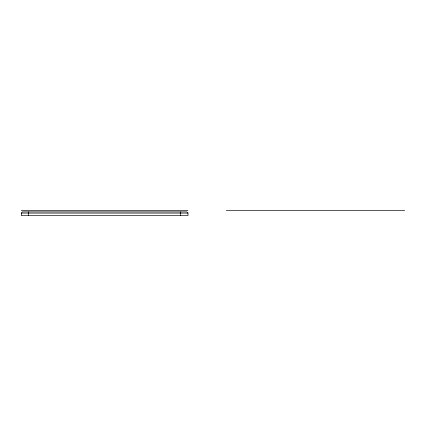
<?xml version="1.0" encoding="UTF-8"?>
<svg xmlns="http://www.w3.org/2000/svg" width="426" height="426" viewBox="0 0 426 426"><rect width="100%" height="100%" fill="white"/><g stroke="black" fill="none" stroke-linecap="round" stroke-linejoin="round"><path stroke-width="0.64" d="M21.3 213.091L22.498 211.898L186.79 211.898L187.988 213.091L187.988 215.599L21.316 215.599L21.3 213.091L187.988 213.091M21.3 210.401L187.983 210.401M226.307 210.401L404.689 210.401M180.699 211.898L180.699 215.599M28.59 211.898L28.59 215.599"/></g></svg>
